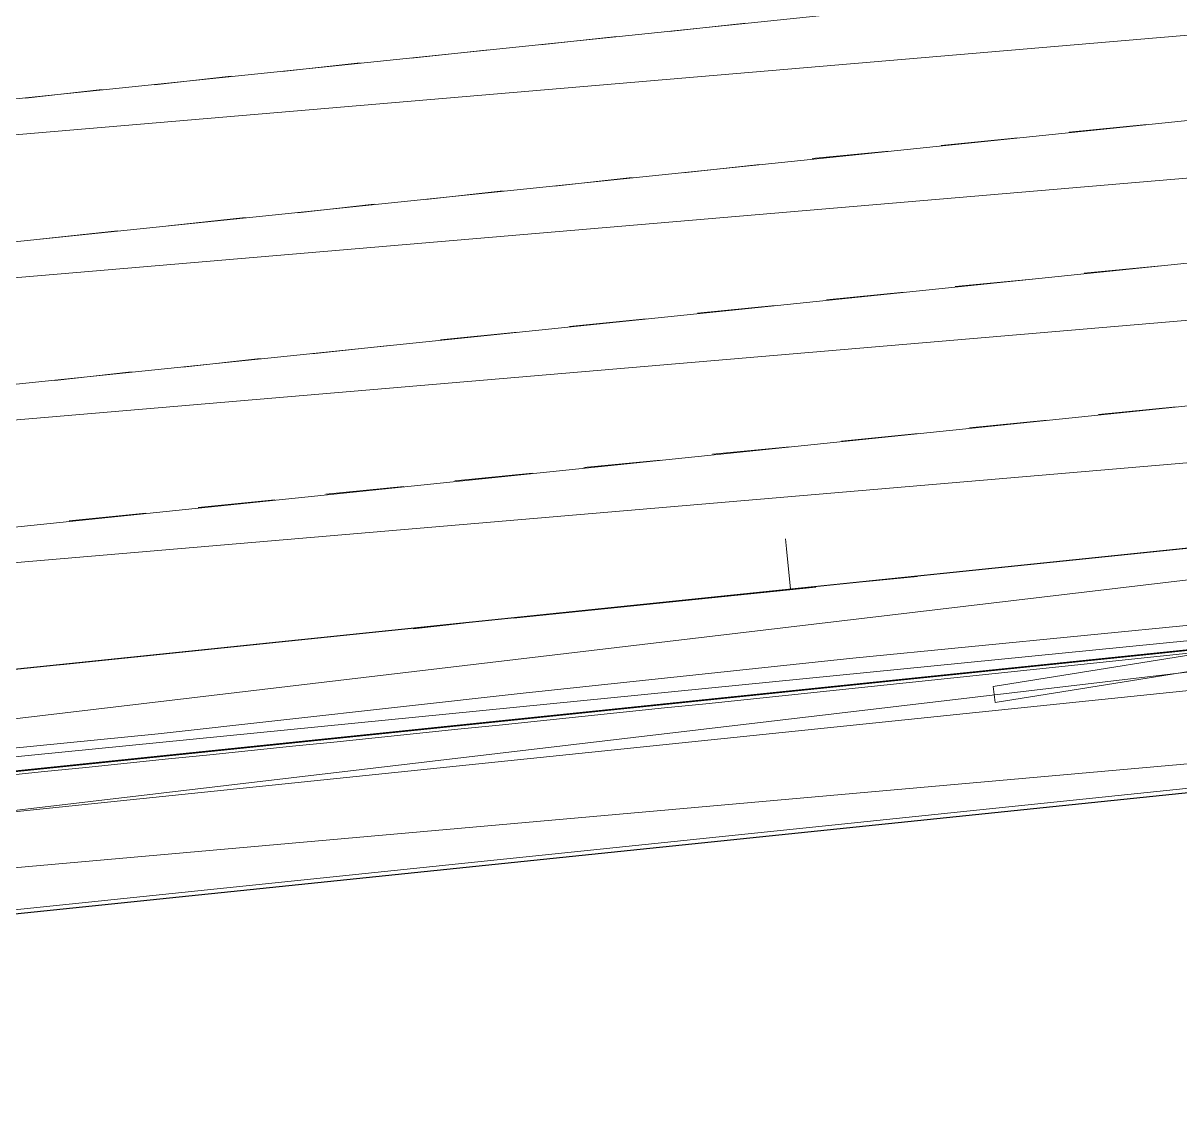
# Model space of a CAD drawing. Header units: inches. Extents: x -0.6 to 32.5, y 0.8 to 22.6.
# Drawn here: x 4.336 to 6.371, y 10.627 to 12.549 of the extents above; entities that cross this region are included whole.
import ezdxf

# ---------------------------------------------------------------- set-up
doc = ezdxf.new("R2010")
doc.units = ezdxf.units.IN
doc.header["$MEASUREMENT"] = 0
doc.layers.add('PDF_Geometry', color=7, linetype='Continuous', true_color=0xa5a5a5)

msp = doc.modelspace()

# ---------------------------------------------------------------- linework, layer by layer
at = {"layer": 'PDF_Geometry', "color": 1, "lineweight": 0}
msp.add_lwpolyline([(0.8856, 11.0572), (27.7239, 13.8339)], dxfattribs=at)
at = {"layer": 'PDF_Geometry', "color": 254, "lineweight": 0, "true_color": 0xdcdcdc}
for points in [[(14.4772, 13.4655), (0.8856, 12.3106), (0.8856, 12.0606), (14.4772, 13.4655)], [(14.4772, 13.4655), (14.5122, 13.2189), (0.8856, 12.0606), (14.4772, 13.4655)], [(14.5122, 13.2189), (0.8856, 12.0606), (0.8856, 11.8089), (14.5122, 13.2189)], [(14.5122, 13.2189), (14.5472, 12.9706), (0.8856, 11.8089), (14.5122, 13.2189)], [(14.5472, 12.9706), (0.8856, 11.8089), (0.8856, 11.5589), (14.5472, 12.9706)], [(14.5472, 12.9706), (14.5822, 12.7239), (0.8856, 11.5589), (14.5472, 12.9706)], [(0.8856, 11.3072), (14.6172, 12.4772), (14.5822, 12.7239), (0.8856, 11.3072)], [(14.5822, 12.7239), (0.8856, 11.5589), (0.8856, 11.3072), (14.5822, 12.7239)], [(0.8856, 11.0572), (0.8856, 11.3072), (14.6172, 12.4772), (0.8856, 11.0572)], [(0.8856, 11.0572), (10.1322, 12.0139), (0.8856, 10.9189), (0.8856, 11.0572)], [(10.1322, 12.0139), (0.8856, 10.9189), (10.2506, 11.8456), (10.1322, 12.0139)], [(0.8856, 10.9189), (10.2506, 11.8456), (0.8856, 10.8772), (0.8856, 10.9189)]]:
    msp.add_lwpolyline(points, dxfattribs=at)
at = {"layer": 'PDF_Geometry', "lineweight": 0}
for points in [[(5.4722, 12.5339), (5.6072, 12.5489)], [(0.8856, 11.0572), (15.1206, 12.5289)], [(5.2456, 12.5106), (5.3806, 12.5256)], [(5.0189, 12.4872), (5.1556, 12.5022)], [(4.7922, 12.4639), (4.9289, 12.4789)], [(4.5672, 12.4406), (4.7022, 12.4556)], [(4.3406, 12.4172), (4.4756, 12.4322)], [(6.1756, 12.3572), (6.3122, 12.3706)], [(5.9506, 12.3339), (6.0856, 12.3472)], [(5.7239, 12.3106), (5.8589, 12.3239)], [(5.4972, 12.2855), (5.6322, 12.3005)], [(5.2706, 12.2622), (5.4072, 12.2772)], [(5.0439, 12.2389), (5.1806, 12.2539)], [(4.8189, 12.2155), (4.9539, 12.2305)], [(4.5922, 12.1922), (4.7272, 12.2072)], [(4.3656, 12.1689), (4.5022, 12.1839)], [(6.2022, 12.1089), (6.3372, 12.1222)], [(5.9756, 12.0856), (6.1106, 12.0989)], [(5.7489, 12.0622), (5.8856, 12.0756)], [(5.5222, 12.0389), (5.6589, 12.0522)], [(5.2972, 12.0156), (5.4322, 12.0289)], [(5.0706, 11.9922), (5.2056, 12.0056)], [(4.8439, 11.9672), (4.9806, 11.9822)], [(4.6172, 11.9439), (4.7539, 11.9589)], [(4.3922, 11.9206), (4.5272, 11.9356)], [(6.2272, 11.8606), (6.3639, 11.8739)], [(0.8856, 10.8789), (10.2506, 11.8456)], [(6.0006, 11.8372), (6.1372, 11.8506)], [(5.7756, 11.8139), (5.9106, 11.8272)], [(5.5489, 11.7906), (5.6839, 11.8039)], [(5.3222, 11.7672), (5.4572, 11.7806)], [(5.0956, 11.7439), (5.2322, 11.7572)], [(4.8689, 11.7206), (5.0056, 11.7339)], [(4.6439, 11.6972), (4.7789, 11.7106)], [(4.4172, 11.6739), (4.5522, 11.6872)], [(7.9439, 11.6872), (6.0422, 11.3822)], [(7.9489, 11.6589), (6.0456, 11.3539)], [(6.0456, 11.3539), (6.0422, 11.3822)]]:
    msp.add_lwpolyline(points, dxfattribs=at)
at = {"layer": 'PDF_Geometry', "color": 9, "lineweight": 5, "true_color": 0xbababa}
msp.add_lwpolyline([(0.8856, 10.9206), (1.3439, 10.9706), (1.9722, 11.0339), (2.5539, 11.0939), (3.1822, 11.1622), (3.7789, 11.2206), (4.5739, 11.2989), (5.2156, 11.3706), (5.7956, 11.4322), (6.4056, 11.4922), (6.9389, 11.5439), (7.5772, 11.6122), (8.1806, 11.6739), (8.8306, 11.7489), (9.3539, 11.7989), (9.8856, 11.8539), (10.2272, 11.8922)], dxfattribs=at)
at = {"layer": 'PDF_Geometry', "color": 7, "lineweight": 13}
for points in [[(0.8856, 10.8072), (11.3589, 11.8889)], [(5.3689, 11.5206), (6.9222, 11.6806)]]:
    msp.add_lwpolyline(points, dxfattribs=at)
at = {"layer": 'PDF_Geometry', "color": 2, "lineweight": 0}
for points in [[(10.2506, 11.8456), (0.8856, 10.8789)], [(0.8856, 10.8789), (9.0922, 11.7272), (0.8856, 10.7589), (0.8856, 10.8789)], [(9.0922, 11.7272), (0.8856, 10.7589), (9.2556, 11.5006), (9.0922, 11.7272)], [(0.8856, 10.7589), (9.2556, 11.5006), (0.8856, 10.6339), (0.8856, 10.7589)], [(0.8856, 10.6339), (9.2556, 11.5006)]]:
    msp.add_lwpolyline(points, dxfattribs=at)
at = {"layer": 'PDF_Geometry', "color": 7, "lineweight": 0}
for points in [[(5.6856, 11.5539), (5.6772, 11.6422)], [(5.6856, 11.5539), (5.6789, 11.6239)]]:
    msp.add_lwpolyline(points, dxfattribs=at)
at = {"layer": 'PDF_Geometry', "color": 7, "lineweight": 20}
for points in [[(5.9972, 11.5856), (6.5289, 11.6406)], [(5.8189, 11.5672), (5.9089, 11.5756)], [(5.1989, 11.5022), (5.7306, 11.5572)], [(5.0222, 11.4839), (5.1106, 11.4939)], [(4.4022, 11.4206), (4.9339, 11.4756)]]:
    msp.add_lwpolyline(points, dxfattribs=at)
at = {"layer": 'PDF_Geometry', "color": 7, "lineweight": 30}
msp.add_lwpolyline([(0.8856, 10.6272), (9.2372, 11.4906)], dxfattribs=at)
at = {"layer": 'PDF_Geometry', "color": 9, "lineweight": 5, "true_color": 0xbababa}
msp.add_arc((-56.4537, 609.11), 600.9637, 275.4749717, 276.366444, dxfattribs=at)

doc.saveas('drawing.dxf')
